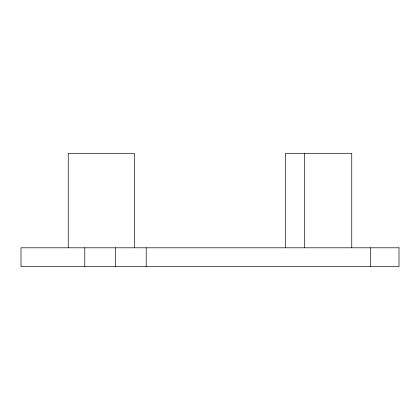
<?xml version="1.0" encoding="UTF-8"?>
<svg xmlns="http://www.w3.org/2000/svg" width="420" height="420" viewBox="0 0 420 420"><rect width="100%" height="100%" fill="white"/><g stroke="black" fill="none" stroke-linecap="round" stroke-linejoin="round"><path stroke-width="0.63" d="M370.65 247.8L370.65 266.7M351.75 247.8L351.75 153.3L285.6 153.3L285.6 247.8M304.5 153.3L304.5 247.8M146.213 247.8L146.213 266.7M134.4 247.8L134.4 153.3L68.25 153.3L68.25 247.8M115.5 247.8L115.5 266.7M84.788 247.8L84.788 266.7M399 247.8L21 247.8L21 266.7L399 266.7L399 247.8"/></g></svg>
